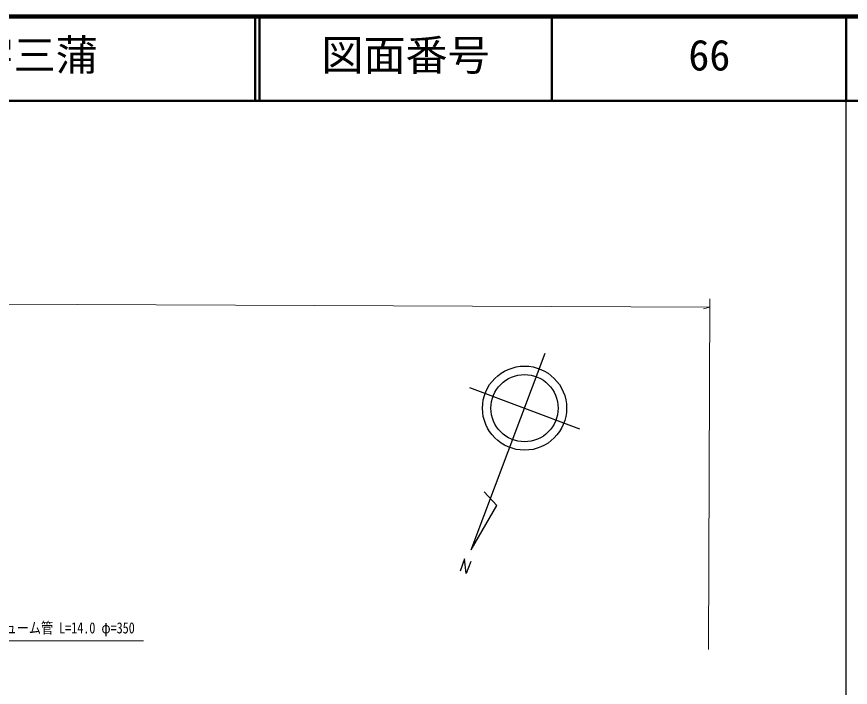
# Model space of a CAD drawing. Units: millimetres, scale not verified. Extents: x 40000 to 680000, y 20000 to 380000.
# Drawn here: x 480391 to 579500, y 300235 to 380000 of the extents above; entities that cross this region are included whole.
import ezdxf
from ezdxf.enums import TextEntityAlignment as Align

# ---------------------------------------------------------------- set-up
doc = ezdxf.new("R2010")
doc.units = ezdxf.units.MM
doc.header["$LTSCALE"] = 1000
for name, color, linetype, lineweight in [('M-BGD', 7, 'Continuous', 25), ('M-STR-HTXT', 7, 'Continuous', 13), ('M-TTL', 2, 'Continuous', 140), ('M-TTL-BAND', 7, 'Continuous', 25), ('M-TTL-LINE', 7, 'Continuous', 50)]:
    doc.layers.add(name, color=color, linetype=linetype, lineweight=lineweight)
doc.layers.add('M-TTL-TXT', color=7, linetype='Continuous')
doc.styles.add('ＭＳ ゴシック', font='')
doc.styles.get('ＭＳ ゴシック').set_extended_font_data('MS Gothic')

msp = doc.modelspace()

# ---------------------------------------------------------------- linework, layer by layer
at = {"layer": 'M-BGD'}
for p, q in [((534438, 316589), (543228, 339992)), ((534214, 335901), (547320, 330978)), ((537484, 321854), (535963, 323493)), ((534438, 316589), (537484, 321854))]:
    msp.add_line(p, q, dxfattribs=at)
msp.add_lwpolyline([(534389, 315217), (533846, 313773), (533640, 315503), (533103, 314050)], dxfattribs=at)
for radius in [5000, 4000]:
    msp.add_circle((540767, 333439), radius, dxfattribs=at)
at = {"layer": 'M-STR-HTXT'}
for p, q in [((412682, 346087), (562803, 345444)), ((562807, 346444), (562629, 304737)), ((562803, 345444), (562052, 345237))]:
    msp.add_line(p, q, dxfattribs=at)
msp.add_lwpolyline([(464650, 286143), (477142, 305752), (495458, 305752)], dxfattribs=at)
at = {"layer": 'M-TTL'}
msp.add_line((680000, 380000), (40000, 380000), dxfattribs=at)
at = {"layer": 'M-TTL-BAND'}
msp.add_line((579000, 20000), (579000, 370000), dxfattribs=at)
at = {"layer": 'M-TTL-LINE'}
for p, q in [((508746, 380000), (508746, 370000)), ((509246, 380000), (509246, 370000)), ((543996, 380000), (543996, 370000)), ((579000, 380000), (579000, 370000)), ((40000, 370000), (680000, 370000))]:
    msp.add_line(p, q, dxfattribs=at)

# ---------------------------------------------------------------- texts
at = {"layer": 'M-STR-HTXT', "style": 'ＭＳ ゴシック', "width": 0.8}
msp.add_text('ヒューム管 L=14.0 φ=350', height=1320, dxfattribs=at).set_placement((477517, 306252), align=Align.BOTTOM_LEFT)
at = {"layer": 'M-TTL-TXT', "style": 'ＭＳ ゴシック'}
for s, p in [('大島郡周防大島町大字椋野・大字三蒲', (405024, 372500)), ('図面番号', (516621, 372500)), ('66', (560246, 372500))]:
    msp.add_text(s, height=3666, dxfattribs=at).set_placement(p, align=Align.BOTTOM_LEFT)

doc.saveas('drawing.dxf')
